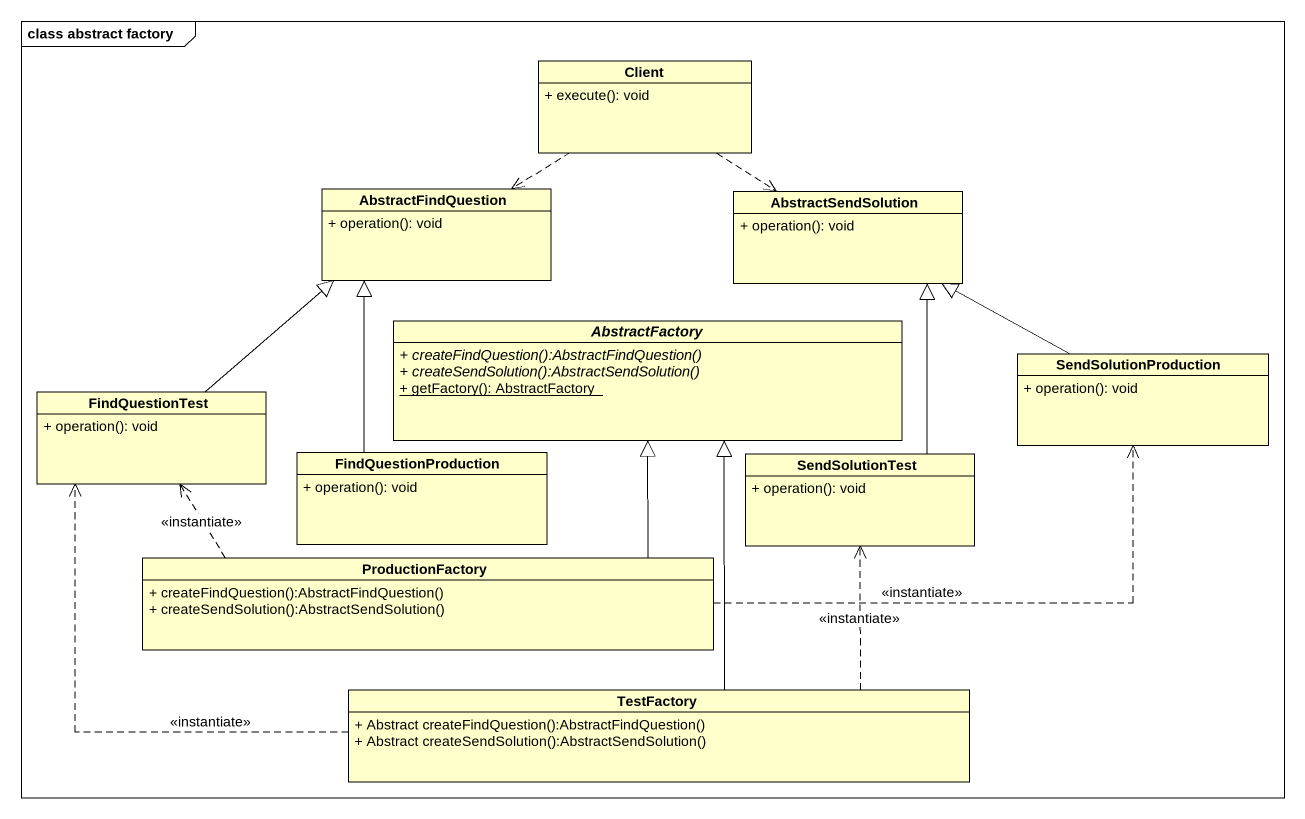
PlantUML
@startuml
mainframe class abstract factory
hide circle
hide empty members
skinparam classAttributeIconSize 0
class Client {
  + execute(): void
}
class AbstractFindQuestion {
  + operation(): void
}
class AbstractSendSolution {
  + operation(): void
}
abstract class AbstractFactory {
  {abstract} + createFindQuestion():AbstractFindQuestion()
  {abstract} + createSendSolution():AbstractSendSolution()
  {static} + getFactory(): AbstractFactory
}
class FindQuestionTest {
  + operation(): void
}
class SendSolutionProduction {
  + operation(): void
}
class FindQuestionProduction {
  + operation(): void
}
class SendSolutionTest {
  + operation(): void
}
class ProductionFactory {
  + createFindQuestion():AbstractFindQuestion()
  + createSendSolution():AbstractSendSolution()
}
class TestFactory {
  + Abstract createFindQuestion():AbstractFindQuestion()
  + Abstract createSendSolution():AbstractSendSolution()
}
Client ..> AbstractFindQuestion
Client ..> AbstractSendSolution
FindQuestionTest -up-|> AbstractFindQuestion
SendSolutionProduction -left-|> AbstractSendSolution
FindQuestionProduction -up-|> AbstractFindQuestion
SendSolutionTest -up-|> AbstractSendSolution
ProductionFactory -up-|> AbstractFactory
ProductionFactory .up.> FindQuestionTest : <<instantiate>>
ProductionFactory .right.> SendSolutionProduction : <<instantiate>>
TestFactory -up-|> AbstractFactory
TestFactory .left.> FindQuestionTest : <<instantiate>>
TestFactory .up.> SendSolutionTest : <<instantiate>>
@enduml
